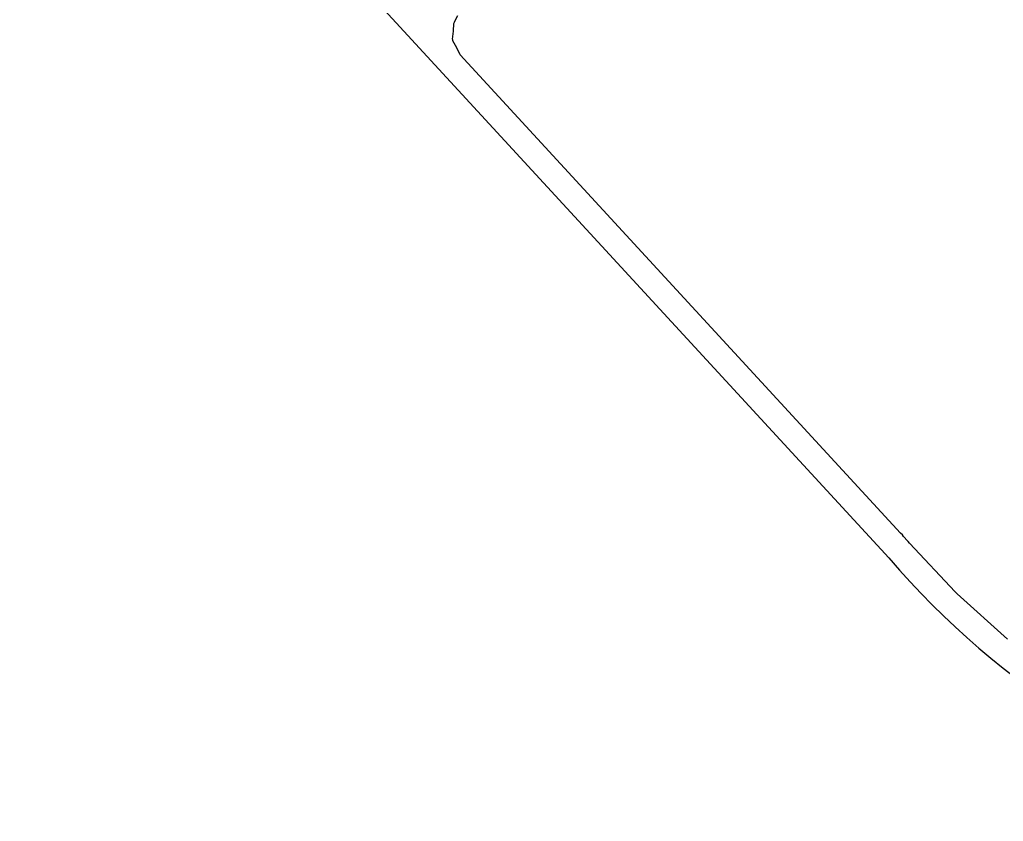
# Model space of a CAD drawing. Extents: x -28 to 34.6, y -6.7 to 48.3.
# Drawn here: x -3.925 to -0.01, y -5.756 to -2.567 of the extents above; entities that cross this region are included whole.
import ezdxf

# ---------------------------------------------------------------- set-up
doc = ezdxf.new("R2010")
doc.units = 0
doc.layers.add('BLACK', color=7, linetype='CONTINUOUS')

msp = doc.modelspace()

# ---------------------------------------------------------------- linework, layer by layer
at = {"layer": 'BLACK', "linetype": 'CONTINUOUS'}
for p, q in [((-15.515668, 11.641502), (-0.465668, -4.708498)), ((-2.198894, -2.612831), (-2.1971, -2.581282)), ((-2.1971, -2.581282), (-2.194833, -2.576981)), ((-2.194833, -2.576981), (-2.194587, -2.57481)), ((-2.194587, -2.57481), (-2.180646, -2.55007)), ((-2.20245, -2.644235), (-2.198894, -2.612831)), ((-2.200862, -2.647454), (-2.20245, -2.644235)), ((-2.201065, -2.651039), (-2.200862, -2.647454)), ((-2.185513, -2.678556), (-2.201065, -2.651039)), ((-2.17153, -2.706891), (-2.185513, -2.678556)), ((-0.419658, -4.610089), (-2.17153, -2.706891)), ((-0.411577, -4.617097), (-0.419658, -4.610089)), ((-0.406757, -4.622738), (-0.411577, -4.617097)), ((-0.406755, -4.622739), (-0.406757, -4.622738)), ((-0.391928, -4.640091), (-0.406755, -4.622739)), ((-0.38893, -4.643471), (-0.391928, -4.640091)), ((-0.383593, -4.64927), (-0.38893, -4.643471)), ((-0.383056, -4.649848), (-0.383593, -4.64927)), ((-0.201965, -4.843757), (-0.383056, -4.649848)), ((-0.194148, -4.85142), (-0.201965, -4.843757)), ((0.006033, -5.031019), (-0.194148, -4.85142))]:
    msp.add_line(p, q, dxfattribs=at)
at = {"layer": 'BLACK'}
msp.add_arc((2.02103, -2.58374), 3.270815, -139.487782, -104.068078, dxfattribs=at)

doc.saveas('drawing.dxf')
